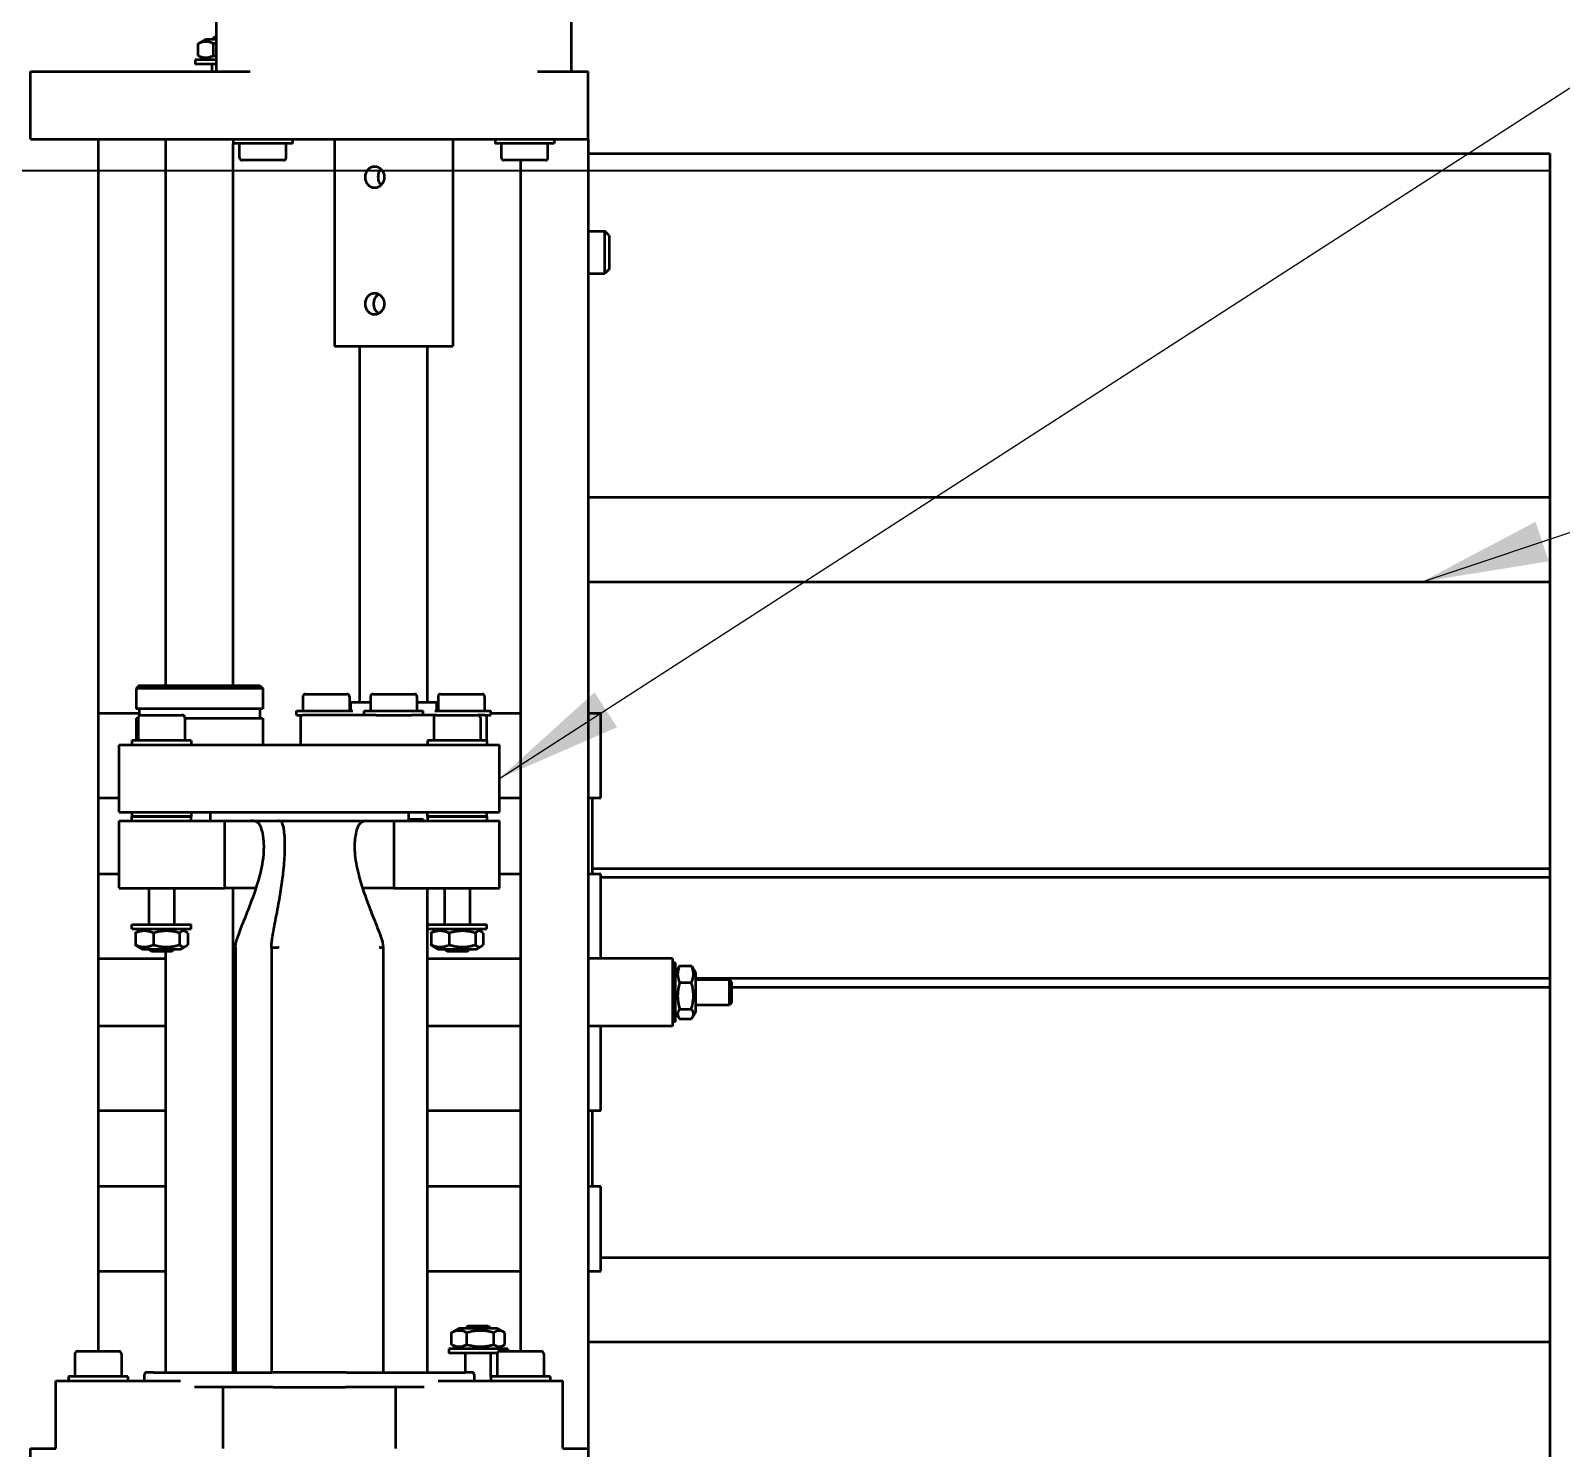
# Model space of a CAD drawing. Header units: millimetres. Extents: x -1328 to 2520, y -765 to 1782.
# Drawn here: x 591.3 to 772.5, y 1314.6 to 1482.5 of the extents above; entities that cross this region are included whole.
import ezdxf

# ---------------------------------------------------------------- set-up
doc = ezdxf.new("R2010")
doc.units = ezdxf.units.MM
doc.header["$LTSCALE"] = 6
for name, color, linetype, lineweight in [('Reference (ISO)', 7, 'Continuous', 35), ('Symbol (ISO)', 7, 'Continuous', 25), ('Visible (ISO)', 7, 'Continuous', 50)]:
    doc.layers.add(name, color=color, linetype=linetype, lineweight=lineweight)
doc.styles.add('Note Text (ISO)', font='tahoma.ttf')
doc.dimstyles.new('Default - Method 1b (ISO)$7', dxfattribs={"dimscale": 6, "dimtxt": 3.5, "dimasz": 2.5, "dimexe": 3.175, "dimexo": 0, "dimgap": 0.762, "dimtad": 1, "dimtoh": 1, "dimrnd": 1e-08, "dimtxsty": 'Note Text (ISO)', "dimcen": 0.09, "dimdle": 10, "dimclrd": 256, "dimclre": 256, "dimclrt": 256, "dimazin": 2, "dimtfac": 1, "dimtmove": 0, "dimatfit": 3, "dimfxl": 1, "dimtolj": 1, "dimlwd": -1, "dimlwe": -1, "dimarcsym": 0})

msp = doc.modelspace()

# ---------------------------------------------------------------- linework, layer by layer
at = {"layer": 'Reference (ISO)'}
for p, q in [((456.18, 1465.94), (771.18, 1465.94)), ((771.18, 1465.94), (771.18, 1125.94))]:
    msp.add_line(p, q, dxfattribs=at)
at = {"layer": 'Visible (ISO)'}
for p, q in [((613.28, 1477.64), (613.28, 1484.89)), ((655.28, 1484.89), (655.28, 1477.64)), ((611.12, 1479.54), (611.12, 1480.93)), ((611.98, 1481.43), (611.25, 1481.01)), ((613.28, 1481.43), (611.98, 1481.43)), ((613.09, 1481.74), (612.78, 1481.43)), ((612.95, 1479.54), (612.95, 1480.93)), ((613.09, 1481.74), (613.28, 1481.74)), ((613.28, 1479.03), (610.78, 1479.03)), ((610.78, 1479.03), (610.78, 1478.53)), ((611.98, 1479.03), (611.25, 1479.45)), ((591.28, 1469.64), (591.28, 1477.64)), ((591.28, 1477.64), (617.26, 1477.64)), ((613.28, 1478.53), (610.78, 1478.53)), ((612.78, 1477.64), (612.78, 1478.53)), ((651.3, 1477.64), (657.28, 1477.64)), ((657.28, 1469.64), (657.28, 1477.64)), ((591.28, 1469.64), (657.28, 1469.64)), ((599.28, 1469.64), (599.28, 1326.14)), ((607.28, 1404.95), (607.28, 1469.64)), ((615.28, 1469.64), (615.28, 1469.14)), ((622.28, 1469.14), (615.28, 1469.14)), ((615.28, 1404.95), (615.28, 1469.14)), ((616.03, 1467.44), (616.03, 1469.14)), ((621.53, 1467.44), (621.53, 1469.14)), ((622.28, 1469.64), (622.28, 1469.14)), ((627.28, 1469.64), (627.28, 1445.14)), ((641.28, 1469.64), (641.28, 1445.14)), ((646.28, 1469.64), (646.28, 1469.14)), ((653.28, 1469.14), (646.28, 1469.14)), ((647.03, 1467.44), (647.03, 1469.14)), ((652.53, 1467.44), (652.53, 1469.14)), ((653.28, 1469.64), (653.28, 1469.14)), ((657.28, 1469.64), (657.28, 1314.64)), ((621.23, 1467.14), (616.33, 1467.14)), ((652.23, 1467.14), (647.33, 1467.14)), ((649.28, 1467.14), (649.28, 1326.14)), ((657.28, 1467.94), (771.18, 1467.94)), ((771.18, 1467.94), (771.18, 1127.94)), ((657.28, 1458.74), (659.29, 1458.74)), ((659.29, 1453.74), (659.29, 1458.74)), ((659.78, 1458.25), (659.29, 1458.74)), ((659.78, 1458.25), (659.78, 1454.23)), ((657.28, 1453.74), (659.29, 1453.74)), ((659.78, 1454.23), (659.29, 1453.74)), ((627.28, 1445.14), (641.28, 1445.14)), ((630.28, 1402.95), (630.28, 1445.14)), ((638.28, 1402.95), (638.28, 1445.14)), ((657.28, 1427.24), (771.18, 1427.24)), ((657.28, 1417.24), (771.18, 1417.24)), ((604.13, 1404.95), (603.78, 1404.6)), ((604.13, 1404.95), (618.43, 1404.95)), ((618.43, 1404.95), (618.78, 1404.6)), ((618.78, 1404.6), (603.78, 1404.6)), ((603.78, 1404.6), (603.78, 1402.2)), ((618.78, 1404.6), (618.78, 1402.2)), ((623.53, 1403.65), (623.53, 1401.95)), ((623.83, 1403.95), (628.73, 1403.95)), ((629.03, 1403.65), (629.03, 1401.95)), ((631.53, 1402.95), (629.18, 1402.95)), ((629.18, 1401.95), (629.18, 1402.95)), ((631.53, 1403.65), (631.53, 1401.95)), ((631.83, 1403.95), (636.73, 1403.95)), ((637.03, 1403.65), (637.03, 1401.95)), ((639.38, 1402.95), (637.03, 1402.95)), ((639.38, 1401.95), (639.38, 1402.95)), ((639.53, 1403.65), (639.53, 1401.95)), ((639.83, 1403.95), (644.73, 1403.95)), ((645.03, 1403.65), (645.03, 1401.95)), ((604.13, 1401.64), (599.28, 1401.64)), ((618.78, 1402.2), (603.78, 1402.2)), ((603.78, 1401.1), (604.03, 1401.1)), ((603.78, 1401.1), (603.78, 1398.45)), ((604.03, 1401.15), (604.03, 1398.45)), ((604.13, 1402.2), (604.13, 1401.37)), ((604.33, 1401.45), (609.23, 1401.45)), ((609.53, 1401.15), (609.53, 1398.45)), ((609.53, 1401.1), (618.78, 1401.1)), ((618.43, 1402.2), (618.43, 1401.1)), ((618.78, 1401.1), (618.78, 1397.95)), ((622.78, 1401.95), (629.42, 1401.95)), ((622.78, 1401.45), (622.78, 1401.95)), ((622.78, 1401.45), (623.48, 1401.45)), ((623.28, 1397.95), (623.28, 1401.45)), ((632.18, 1401.45), (623.48, 1401.45)), ((630.78, 1401.95), (637.78, 1401.95)), ((630.78, 1401.45), (630.78, 1401.95)), ((632.18, 1401.45), (636.38, 1401.45)), ((639.33, 1401.45), (636.38, 1401.45)), ((637.78, 1401.45), (637.78, 1401.95)), ((639.03, 1401.15), (639.03, 1398.45)), ((639.14, 1401.95), (645.78, 1401.95)), ((639.33, 1401.45), (644.23, 1401.45)), ((645.08, 1401.45), (644.23, 1401.45)), ((644.53, 1401.15), (644.53, 1398.45)), ((645.08, 1401.45), (645.78, 1401.45)), ((645.28, 1398.45), (645.28, 1401.45)), ((645.78, 1401.45), (645.78, 1401.95)), ((649.28, 1401.64), (645.78, 1401.64)), ((658.78, 1401.64), (657.28, 1401.64)), ((658.78, 1391.64), (658.78, 1401.64)), ((601.78, 1397.95), (646.78, 1397.95)), ((601.78, 1389.95), (601.78, 1397.95)), ((610.28, 1398.45), (603.28, 1398.45)), ((603.28, 1398.45), (603.28, 1397.95)), ((610.28, 1398.45), (610.28, 1397.95)), ((645.28, 1398.45), (638.28, 1398.45)), ((638.28, 1398.45), (638.28, 1397.95)), ((645.28, 1398.45), (645.28, 1397.95)), ((646.78, 1389.95), (646.78, 1397.95)), ((599.28, 1391.64), (601.78, 1391.64)), ((646.78, 1391.64), (649.28, 1391.64)), ((657.28, 1391.64), (658.78, 1391.64)), ((657.78, 1391.64), (657.78, 1382.64)), ((601.78, 1389.95), (646.78, 1389.95)), ((601.78, 1388.95), (614.28, 1388.95)), ((601.78, 1380.95), (601.78, 1388.95)), ((603.28, 1389.95), (603.28, 1389.45)), ((603.28, 1389.45), (610.28, 1389.45)), ((603.28, 1388.95), (603.28, 1389.45)), ((610.28, 1389.45), (603.28, 1389.45)), ((610.28, 1389.95), (610.28, 1389.45)), ((610.28, 1388.95), (610.28, 1389.45)), ((612.53, 1389.85), (612.53, 1389.05)), ((614.28, 1388.95), (634.28, 1388.95)), ((614.28, 1380.95), (614.28, 1388.95)), ((634.28, 1388.95), (634.28, 1380.95)), ((634.28, 1388.95), (646.78, 1388.95)), ((636.03, 1389.85), (636.03, 1389.05)), ((636.03, 1389.15), (637.78, 1389.15)), ((637.78, 1388.95), (637.78, 1389.15)), ((638.28, 1389.45), (638.28, 1389.95)), ((638.28, 1389.45), (645.28, 1389.45)), ((645.28, 1389.45), (638.28, 1389.45)), ((638.28, 1389.45), (638.28, 1388.95)), ((645.28, 1389.45), (645.28, 1389.95)), ((645.28, 1389.45), (645.28, 1388.95)), ((646.78, 1380.95), (646.78, 1388.95)), ((771.18, 1383.25), (657.78, 1383.25)), ((601.78, 1382.64), (599.28, 1382.64)), ((649.28, 1382.64), (646.78, 1382.64)), ((658.78, 1382.64), (657.28, 1382.64)), ((658.78, 1372.64), (658.78, 1382.64)), ((658.78, 1382.25), (771.18, 1382.25)), ((601.78, 1380.95), (614.28, 1380.95)), ((605.28, 1380.95), (605.28, 1376.65)), ((608.28, 1380.95), (608.28, 1376.65)), ((617.98, 1380.95), (614.28, 1380.95)), ((615.28, 1323.64), (615.28, 1380.95)), ((634.28, 1380.95), (630.58, 1380.95)), ((634.28, 1380.95), (646.78, 1380.95)), ((638.28, 1376.65), (638.28, 1380.95)), ((640.28, 1380.95), (640.28, 1376.65)), ((643.28, 1380.95), (643.28, 1376.65)), ((603.28, 1376.65), (610.28, 1376.65)), ((603.28, 1376.15), (603.28, 1376.65)), ((603.28, 1376.15), (610.28, 1376.15)), ((604.48, 1376.15), (603.9, 1375.82)), ((609.08, 1376.15), (609.66, 1375.82)), ((610.28, 1376.15), (610.28, 1376.65)), ((638.28, 1376.65), (645.28, 1376.65)), ((638.28, 1376.15), (638.28, 1376.65)), ((638.28, 1376.15), (645.28, 1376.15)), ((638.28, 1323.64), (638.28, 1376.15)), ((639.48, 1376.15), (638.91, 1375.82)), ((644.08, 1376.15), (644.66, 1375.82)), ((645.28, 1376.15), (645.28, 1376.65)), ((603.68, 1375.65), (603.68, 1374.26)), ((604.48, 1373.75), (603.9, 1374.09)), ((605.82, 1375.65), (605.82, 1374.26)), ((608.92, 1375.65), (608.92, 1374.26)), ((609.08, 1373.75), (609.66, 1374.09)), ((609.88, 1375.65), (609.88, 1374.26)), ((615.59, 1373.95), (615.53, 1373.95)), ((615.53, 1373.95), (615.53, 1323.64)), ((615.6, 1373.95), (615.59, 1373.95)), ((619.85, 1373.95), (619.79, 1373.95)), ((619.79, 1373.95), (619.79, 1323.64)), ((619.85, 1373.95), (620.21, 1373.95)), ((620.21, 1373.95), (620.57, 1373.95)), ((620.7, 1373.95), (620.57, 1373.95)), ((620.7, 1373.95), (620.7, 1373.95)), ((632.54, 1373.95), (632.54, 1373.95)), ((632.68, 1373.95), (632.54, 1373.95)), ((632.68, 1373.95), (632.85, 1373.95)), ((632.85, 1373.95), (633.02, 1373.95)), ((633.03, 1373.95), (633.02, 1373.95)), ((633.03, 1373.95), (633.03, 1323.64)), ((638.69, 1375.65), (638.69, 1374.26)), ((639.48, 1373.75), (638.91, 1374.09)), ((640.85, 1375.65), (640.85, 1374.26)), ((643.95, 1375.65), (643.95, 1374.26)), ((644.08, 1373.75), (644.66, 1374.09)), ((644.87, 1375.65), (644.87, 1374.26)), ((599.28, 1372.64), (607.28, 1372.64)), ((604.48, 1373.75), (609.08, 1373.75)), ((605.59, 1373.45), (605.28, 1373.75)), ((607.97, 1373.45), (605.59, 1373.45)), ((607.28, 1323.64), (607.28, 1373.45)), ((607.97, 1373.45), (608.28, 1373.75)), ((615.53, 1372.64), (615.28, 1372.64)), ((615.28, 1372.64), (615.53, 1372.64)), ((638.28, 1372.64), (649.28, 1372.64)), ((639.48, 1373.75), (644.08, 1373.75)), ((640.59, 1373.45), (640.28, 1373.75)), ((642.97, 1373.45), (640.59, 1373.45)), ((642.97, 1373.45), (643.28, 1373.75)), ((667.28, 1372.64), (657.28, 1372.64)), ((667.28, 1372.64), (667.28, 1364.64)), ((667.63, 1372.14), (667.28, 1372.14)), ((667.63, 1365.14), (667.63, 1372.14)), ((667.63, 1370.94), (668, 1371.59)), ((668.14, 1371.78), (669.52, 1371.78)), ((670.03, 1370.94), (669.66, 1371.59)), ((670.03, 1366.34), (670.03, 1370.94)), ((668.14, 1369.79), (669.52, 1369.79)), ((771.18, 1370.25), (670.03, 1370.25)), ((670.03, 1370.14), (674.03, 1370.14)), ((674.03, 1367.14), (674.03, 1370.14)), ((674.28, 1369.89), (674.03, 1370.14)), ((674.28, 1369.89), (674.28, 1367.39)), ((674.28, 1369.25), (771.18, 1369.25)), ((668.14, 1366.65), (669.52, 1366.65)), ((670.03, 1367.14), (674.03, 1367.14)), ((674.28, 1367.39), (674.03, 1367.14)), ((667.63, 1365.14), (667.28, 1365.14)), ((667.63, 1366.34), (668, 1365.69)), ((668.14, 1365.5), (669.52, 1365.5)), ((670.03, 1366.34), (669.66, 1365.69)), ((607.28, 1364.64), (599.28, 1364.64)), ((615.28, 1364.64), (615.53, 1364.64)), ((615.53, 1364.64), (615.28, 1364.64)), ((649.28, 1364.64), (638.28, 1364.64)), ((667.28, 1364.64), (657.28, 1364.64)), ((658.78, 1354.64), (658.78, 1364.64)), ((599.28, 1354.64), (607.28, 1354.64)), ((638.28, 1354.64), (649.28, 1354.64)), ((657.28, 1354.64), (658.78, 1354.64)), ((657.78, 1354.64), (657.78, 1345.64)), ((607.28, 1345.64), (599.28, 1345.64)), ((649.28, 1345.64), (638.28, 1345.64)), ((658.78, 1345.64), (657.28, 1345.64)), ((658.78, 1335.64), (658.78, 1345.64)), ((658.78, 1337.24), (771.18, 1337.24)), ((599.28, 1335.64), (607.28, 1335.64)), ((638.28, 1335.64), (649.28, 1335.64)), ((657.28, 1335.64), (658.78, 1335.64)), ((641.98, 1328.83), (641.25, 1328.41)), ((646.58, 1328.83), (641.98, 1328.83)), ((643.09, 1329.14), (642.78, 1328.83)), ((643.09, 1329.14), (645.47, 1329.14)), ((645.47, 1329.14), (645.78, 1328.83)), ((646.58, 1328.83), (647.31, 1328.41)), ((641.12, 1326.94), (641.12, 1328.33)), ((641.98, 1326.43), (641.25, 1326.85)), ((642.95, 1326.94), (642.95, 1328.33)), ((646.12, 1326.94), (646.12, 1328.33)), ((646.58, 1326.43), (647.31, 1326.85)), ((647.44, 1326.94), (647.44, 1328.33)), ((657.28, 1327.24), (771.18, 1327.24)), ((596.53, 1325.84), (596.53, 1323.14)), ((596.83, 1326.14), (601.73, 1326.14)), ((602.03, 1325.84), (602.03, 1323.14)), ((647.78, 1326.43), (640.78, 1326.43)), ((640.78, 1326.43), (640.78, 1325.93)), ((646.55, 1325.93), (640.78, 1325.93)), ((642.78, 1323.64), (642.78, 1325.93)), ((645.78, 1323.14), (645.78, 1325.93)), ((646.53, 1325.84), (646.53, 1323.14)), ((646.83, 1326.14), (651.73, 1326.14)), ((647.78, 1326.43), (647.78, 1326.14)), ((652.03, 1325.84), (652.03, 1323.14)), ((602.78, 1323.14), (595.78, 1323.14)), ((595.78, 1323.14), (595.78, 1322.64)), ((602.78, 1323.14), (602.78, 1322.64)), ((604.78, 1322.64), (604.78, 1323.39)), ((605.83, 1323.64), (605.03, 1323.64)), ((605.83, 1323.64), (619.86, 1323.64)), ((628.7, 1323.64), (619.86, 1323.64)), ((628.7, 1323.64), (642.73, 1323.64)), ((643.53, 1323.64), (642.73, 1323.64)), ((643.78, 1323.39), (643.78, 1322.64)), ((652.78, 1323.14), (645.78, 1323.14)), ((645.78, 1323.14), (645.78, 1322.64)), ((652.78, 1323.14), (652.78, 1322.64)), ((594.28, 1322.64), (609.01, 1322.64)), ((594.28, 1314.64), (594.28, 1322.64)), ((619.99, 1321.89), (610.68, 1321.89)), ((614.08, 1314.64), (614.08, 1321.89)), ((619.99, 1321.89), (628.57, 1321.89)), ((637.88, 1321.89), (628.57, 1321.89)), ((634.48, 1321.89), (634.48, 1314.64)), ((639.55, 1322.64), (654.28, 1322.64)), ((654.28, 1314.64), (654.28, 1322.64)), ((591.28, 1314.64), (594.28, 1314.64)), ((591.28, 1302.24), (591.28, 1314.64)), ((654.28, 1314.64), (657.28, 1314.64)), ((657.28, 1314.64), (657.28, 1302.24))]:
    msp.add_line(p, q, dxfattribs=at)
for centre, radius, start, end in [((616.33, 1467.44), 0.3, 180, 270), ((621.23, 1467.44), 0.3, 270, 0), ((647.33, 1467.44), 0.3, 180, 270), ((652.23, 1467.44), 0.3, 270, 0), ((623.83, 1403.65), 0.3, 90, 180), ((628.73, 1403.65), 0.3, 0, 90), ((631.83, 1403.65), 0.3, 90, 180), ((636.73, 1403.65), 0.3, 0, 90), ((639.83, 1403.65), 0.3, 90, 180), ((644.73, 1403.65), 0.3, 0, 90), ((604.33, 1401.15), 0.3, 90, 180), ((609.23, 1401.15), 0.3, 0, 90), ((639.33, 1401.15), 0.3, 90, 180), ((644.23, 1401.15), 0.3, 0, 90), ((612.63, 1389.85), 0.1, 90, 180), ((612.63, 1389.05), 0.1, 180, 270), ((635.93, 1389.85), 0.1, 0, 90), ((635.93, 1389.05), 0.1, 270, 0), ((596.83, 1325.84), 0.3, 90, 180), ((601.73, 1325.84), 0.3, 0, 90), ((646.83, 1325.84), 0.3, 90, 180), ((651.73, 1325.84), 0.3, 0, 90), ((605.03, 1323.39), 0.25, 90, 180), ((643.53, 1323.39), 0.25, 0, 90)]:
    msp.add_arc(centre, radius, start, end, dxfattribs=at)
msp.add_ellipse((621.09, 1388.85), major_axis=(-0.0808, -0.0589), ratio=0.778074, start_param=6.28278, end_param=6.283179, dxfattribs=at)
for points, weights in [([(612.95, 1480.93), (612.04, 1481.39), (611.12, 1480.93)], [1, 1.15470053838, 1]), ([(611.12, 1480.93), (611.19, 1480.98), (611.25, 1481.01)], [1, 1.01417958732, 1.02575982109]), ([(613.28, 1481.02), (613.12, 1480.98), (612.95, 1480.93)], [1.02605887857, 1.01436294609, 1]), ([(611.12, 1479.54), (612.04, 1479.08), (612.95, 1479.54)], [1, 1.15470053838, 1]), ([(611.25, 1479.45), (611.19, 1479.49), (611.12, 1479.54)], [1.02575982109, 1.01417958732, 1]), ([(612.95, 1479.54), (613.12, 1479.49), (613.28, 1479.45)], [1, 1.01436294609, 1.02605887857]), ([(605.82, 1375.65), (604.75, 1376.11), (603.68, 1375.65)], [1, 1.15470053838, 1]), ([(603.68, 1375.65), (603.79, 1375.76), (603.9, 1375.82)], [1, 1.03287133939, 1.05177343259]), ([(608.92, 1375.65), (607.37, 1376.11), (605.82, 1375.65)], [1, 1.15470053838, 1]), ([(609.88, 1375.65), (609.4, 1376.11), (608.92, 1375.65)], [1, 1.15470053838, 1]), ([(640.85, 1375.65), (639.77, 1376.11), (638.69, 1375.65)], [1, 1.15470053838, 1]), ([(638.69, 1375.65), (638.8, 1375.76), (638.91, 1375.82)], [1, 1.03434419164, 1.05343926376]), ([(643.95, 1375.65), (642.4, 1376.11), (640.85, 1375.65)], [1, 1.15470053838, 1]), ([(644.87, 1375.65), (644.41, 1376.11), (643.95, 1375.65)], [1, 1.15470053838, 1]), ([(603.68, 1374.26), (604.75, 1373.8), (605.82, 1374.26)], [1, 1.15470053838, 1]), ([(603.9, 1374.09), (603.79, 1374.15), (603.68, 1374.26)], [1.05177343242, 1.03287133925, 1]), ([(605.82, 1374.26), (607.37, 1373.8), (608.92, 1374.26)], [1, 1.15470053838, 1]), ([(608.92, 1374.26), (609.4, 1373.8), (609.88, 1374.26)], [1, 1.15470053838, 1]), ([(638.69, 1374.26), (639.77, 1373.8), (640.85, 1374.26)], [1, 1.15470053838, 1]), ([(638.91, 1374.09), (638.8, 1374.15), (638.69, 1374.26)], [1.0534392636, 1.03434419149, 1]), ([(640.85, 1374.26), (642.4, 1373.8), (643.95, 1374.26)], [1, 1.15470053838, 1]), ([(643.95, 1374.26), (644.41, 1373.8), (644.87, 1374.26)], [1, 1.15470053838, 1]), ([(668.14, 1371.78), (667.68, 1370.78), (668.14, 1369.79)], [1, 1.15470053838, 1]), ([(668, 1371.59), (668.06, 1371.68), (668.14, 1371.78)], [1.03984873281, 1.02349162147, 1]), ([(669.52, 1371.78), (669.6, 1371.68), (669.66, 1371.59)], [1, 1.02349162142, 1.03984873274]), ([(669.52, 1369.79), (669.98, 1370.78), (669.52, 1371.78)], [1, 1.15470053838, 1]), ([(668.14, 1369.79), (667.68, 1368.22), (668.14, 1366.65)], [1, 1.15470053838, 1]), ([(669.52, 1366.65), (669.98, 1368.22), (669.52, 1369.79)], [1, 1.15470053838, 1]), ([(668.14, 1366.65), (667.68, 1366.08), (668.14, 1365.5)], [1, 1.15470053838, 1]), ([(669.52, 1365.5), (669.98, 1366.08), (669.52, 1366.65)], [1, 1.15470053838, 1]), ([(642.95, 1328.33), (642.04, 1328.79), (641.12, 1328.33)], [1, 1.15470053838, 1]), ([(646.12, 1328.33), (644.53, 1328.79), (642.95, 1328.33)], [1, 1.15470053838, 1]), ([(647.44, 1328.33), (646.78, 1328.79), (646.12, 1328.33)], [1, 1.15470053838, 1]), ([(641.12, 1328.33), (641.19, 1328.38), (641.25, 1328.41)], [1, 1.01417938346, 1.02575948812]), ([(641.12, 1326.94), (642.04, 1326.48), (642.95, 1326.94)], [1, 1.15470053838, 1]), ([(641.25, 1326.85), (641.19, 1326.89), (641.12, 1326.94)], [1.02575948759, 1.01417938314, 1]), ([(642.95, 1326.94), (644.53, 1326.48), (646.12, 1326.94)], [1, 1.15470053838, 1]), ([(646.12, 1326.94), (646.78, 1326.48), (647.44, 1326.94)], [1, 1.15470053838, 1])]:
    msp.add_rational_spline(points, weights, degree=2, dxfattribs=at)
for points, knots in [([(630.88, 1465.14), (630.88, 1465.3), (630.9, 1465.46), (631.01, 1465.76), (631.1, 1465.9), (631.3, 1466.12), (631.42, 1466.21), (631.7, 1466.34), (631.86, 1466.37), (632.15, 1466.37), (632.31, 1466.34), (632.6, 1466.21), (632.73, 1466.12), (632.95, 1465.9), (633.04, 1465.76), (633.17, 1465.46), (633.2, 1465.3), (633.2, 1464.99), (633.17, 1464.82), (633.04, 1464.52), (632.95, 1464.38), (632.73, 1464.16), (632.6, 1464.07), (632.31, 1463.94), (632.15, 1463.91), (631.86, 1463.91), (631.7, 1463.94), (631.42, 1464.07), (631.3, 1464.16), (631.1, 1464.38), (631.01, 1464.52), (630.9, 1464.82), (630.88, 1464.99), (630.88, 1465.14)], [0, 0, 0, 0, 0.046418, 0.046418, 0.0928361, 0.0928361, 0.1392526, 0.1392526, 0.1856691, 0.1856691, 0.2320856, 0.2320856, 0.2785021, 0.2785021, 0.3249202, 0.3249202, 0.3713382, 0.3713382, 0.4177562, 0.4177562, 0.4641743, 0.4641743, 0.5105908, 0.5105908, 0.5570073, 0.5570073, 0.6034238, 0.6034238, 0.6498403, 0.6498403, 0.6962584, 0.6962584, 0.7426764, 0.7426764, 0.7426764, 0.7426764]), ([(632.76, 1466.08), (632.74, 1466.06), (632.72, 1466.04), (632.61, 1465.9), (632.53, 1465.77), (632.43, 1465.46), (632.41, 1465.3), (632.41, 1465.14)], [0.6498945, 0.6498945, 0.6498945, 0.6498945, 0.661037, 0.661037, 0.7083223, 0.7083223, 0.7556075, 0.7556075, 0.7556075, 0.7556075]), ([(632.41, 1465.14), (632.41, 1464.98), (632.43, 1464.82), (632.53, 1464.52), (632.61, 1464.38), (632.72, 1464.25), (632.74, 1464.22), (632.76, 1464.2)], [0, 0, 0, 0, 0.0472852, 0.0472852, 0.0945705, 0.0945705, 0.105713, 0.105713, 0.105713, 0.105713]), ([(630.88, 1450.14), (630.88, 1450.3), (630.9, 1450.46), (631.01, 1450.76), (631.1, 1450.9), (631.3, 1451.12), (631.42, 1451.21), (631.7, 1451.34), (631.86, 1451.37), (632.15, 1451.37), (632.31, 1451.34), (632.6, 1451.21), (632.73, 1451.12), (632.95, 1450.9), (633.04, 1450.76), (633.17, 1450.46), (633.2, 1450.3), (633.2, 1449.99), (633.17, 1449.82), (633.04, 1449.52), (632.95, 1449.38), (632.73, 1449.16), (632.6, 1449.07), (632.31, 1448.94), (632.15, 1448.91), (631.86, 1448.91), (631.7, 1448.94), (631.42, 1449.07), (631.3, 1449.16), (631.1, 1449.38), (631.01, 1449.52), (630.9, 1449.82), (630.88, 1449.99), (630.88, 1450.14)], [0, 0, 0, 0, 0.046418, 0.046418, 0.0928361, 0.0928361, 0.1392526, 0.1392526, 0.1856691, 0.1856691, 0.2320856, 0.2320856, 0.2785021, 0.2785021, 0.3249202, 0.3249202, 0.3713382, 0.3713382, 0.4177562, 0.4177562, 0.4641743, 0.4641743, 0.5105908, 0.5105908, 0.5570073, 0.5570073, 0.6034238, 0.6034238, 0.6498403, 0.6498403, 0.6962584, 0.6962584, 0.7426764, 0.7426764, 0.7426764, 0.7426764]), ([(632.5, 1451.26), (632.38, 1451.19), (632.27, 1451.11), (632.09, 1450.9), (632.01, 1450.76), (631.91, 1450.46), (631.88, 1450.3), (631.88, 1450.14)], [0.6111866, 0.6111866, 0.6111866, 0.6111866, 0.6529651, 0.6529651, 0.6996143, 0.6996143, 0.7462634, 0.7462634, 0.7462634, 0.7462634]), ([(631.88, 1450.14), (631.88, 1449.99), (631.91, 1449.82), (632.01, 1449.52), (632.09, 1449.38), (632.27, 1449.17), (632.38, 1449.09), (632.5, 1449.03)], [0, 0, 0, 0, 0.0466492, 0.0466492, 0.0932983, 0.0932983, 0.1350768, 0.1350768, 0.1350768, 0.1350768]), ([(615.54, 1373.95), (615.54, 1374.1), (615.56, 1374.26), (615.64, 1374.62), (615.7, 1374.83), (615.96, 1375.65), (616.2, 1376.25), (617.15, 1378.64), (617.88, 1380.43), (618.65, 1383.29), (618.85, 1384.3), (618.92, 1385.6), (618.92, 1385.88), (618.9, 1386.6), (618.86, 1387.05), (618.71, 1387.71), (618.65, 1387.94), (618.52, 1388.27), (618.46, 1388.39), (618.31, 1388.6), (618.21, 1388.69), (618.1, 1388.76)], [0, 0, 0, 0, 0.046292, 0.046292, 0.111643, 0.111643, 0.307602, 0.307602, 0.895151, 0.895151, 1.201526, 1.201526, 1.286168, 1.286168, 1.418144, 1.418144, 1.48963, 1.48963, 1.52834, 1.52834, 1.570615, 1.570615, 1.570615, 1.570615]), ([(618.1, 1388.76), (618.06, 1388.79), (618.01, 1388.82), (617.89, 1388.87), (617.82, 1388.89), (617.73, 1388.91), (617.72, 1388.91), (617.7, 1388.91), (617.7, 1388.91), (617.7, 1388.91), (617.7, 1388.91), (617.69, 1388.92), (617.69, 1388.92), (617.67, 1388.92), (617.66, 1388.92), (617.61, 1388.93), (617.57, 1388.93), (617.47, 1388.94), (617.41, 1388.95), (617.34, 1388.95)], [0, 0, 0, 0, 0.01709914, 0.01709914, 0.03997797, 0.03997797, 0.04479847, 0.04479847, 0.0450244, 0.0450244, 0.04544835, 0.04544835, 0.04672018, 0.04672018, 0.0505359, 0.0505359, 0.0619873, 0.0619873, 0.08112448, 0.08112448, 0.08112448, 0.08112448]), ([(619.79, 1373.95), (619.79, 1374.1), (619.8, 1374.25), (619.84, 1374.6), (619.87, 1374.81), (619.99, 1375.61), (620.1, 1376.2), (620.37, 1377.66), (620.54, 1378.54), (620.94, 1380.8), (621.16, 1382.22), (621.33, 1384.07), (621.36, 1384.47), (621.4, 1385.51), (621.41, 1386.15), (621.36, 1387.13), (621.33, 1387.48), (621.26, 1388), (621.23, 1388.18), (621.17, 1388.43), (621.14, 1388.51), (621.08, 1388.67), (621.05, 1388.74), (621.01, 1388.79)], [0, 0, 0, 0, 0.044974, 0.044974, 0.109015, 0.109015, 0.301053, 0.301053, 0.58873, 0.58873, 1.035976, 1.035976, 1.157674, 1.157674, 1.348369, 1.348369, 1.453448, 1.453448, 1.510375, 1.510375, 1.541596, 1.541596, 1.575239, 1.575239, 1.575239, 1.575239]), ([(621.01, 1388.79), (620.99, 1388.81), (620.97, 1388.83), (620.9, 1388.88), (620.85, 1388.9), (620.77, 1388.92), (620.73, 1388.93), (620.69, 1388.94)], [0, 0, 0, 0, 0.0186455, 0.0186455, 0.04274745, 0.04274745, 0.0621194, 0.0621194, 0.0621194, 0.0621194]), ([(630.46, 1388.76), (630.37, 1388.71), (630.29, 1388.63), (630.15, 1388.46), (630.09, 1388.35), (629.97, 1388.11), (629.92, 1387.97), (629.8, 1387.54), (629.75, 1387.26), (629.63, 1386.39), (629.62, 1385.8), (629.72, 1384.35), (629.88, 1383.49), (630.44, 1381.25), (630.92, 1379.9), (631.73, 1377.82), (632.04, 1377.07), (632.48, 1375.93), (632.63, 1375.55), (632.88, 1374.77), (633.02, 1374.36), (633.02, 1373.95)], [0, 0, 0, 0, 0.03448, 0.03448, 0.070757, 0.070757, 0.116602, 0.116602, 0.203925, 0.203925, 0.378971, 0.378971, 0.640468, 0.640468, 1.074776, 1.074776, 1.321743, 1.321743, 1.445269, 1.445269, 1.570501, 1.570501, 1.570501, 1.570501]), ([(630.92, 1388.92), (630.9, 1388.92), (630.88, 1388.92), (630.84, 1388.91), (630.82, 1388.91), (630.78, 1388.9), (630.76, 1388.89), (630.64, 1388.86), (630.54, 1388.82), (630.46, 1388.76)], [0.033008, 0.033008, 0.033008, 0.033008, 0.03984273, 0.03984273, 0.04548342, 0.04548342, 0.05188978, 0.05188978, 0.08439189, 0.08439189, 0.08439189, 0.08439189])]:
    msp.add_open_spline(points, degree=3, knots=knots, dxfattribs=at)

# ---------------------------------------------------------------- leaders
at = {"layer": 'Symbol (ISO)', "annotation_type": 0, "has_hookline": 1, "hookline_direction": 0}
for points, text_width in [([(646.78, 1393.95), (864.25, 1534.23), (879.25, 1534.23)], 334.96), ([(756.03, 1417.24), (907.8, 1467.98), (922.8, 1467.98)], 153.6)]:
    msp.add_leader(points, dimstyle='Default - Method 1b (ISO)$7', override={"dimtad": 0}, dxfattribs=dict(at, text_width=text_width))

doc.saveas('drawing.dxf')
